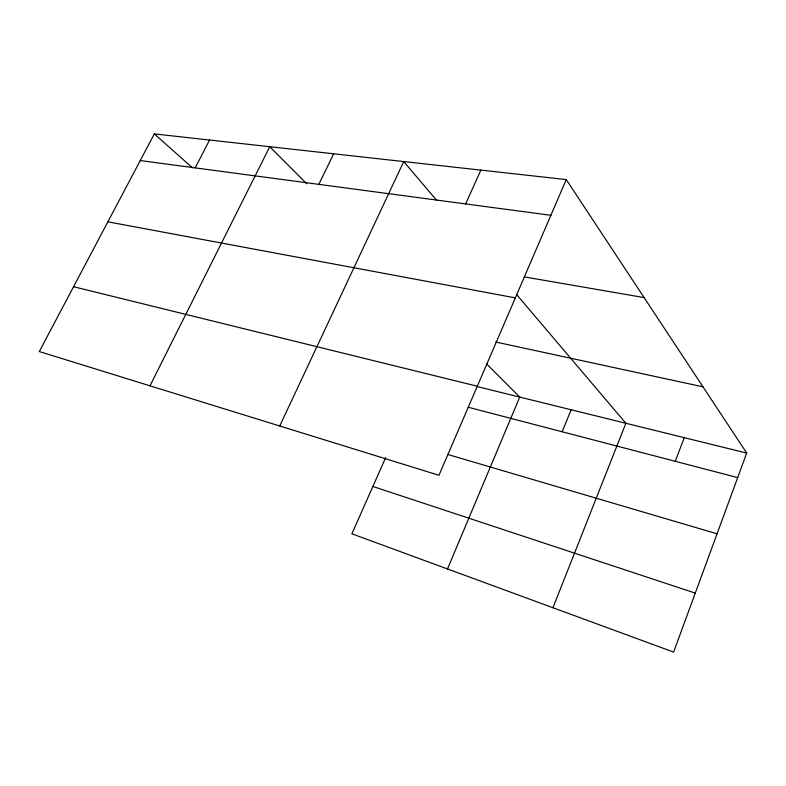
<?xml version="1.0" encoding="UTF-8"?>
<svg xmlns="http://www.w3.org/2000/svg" width="786" height="786" viewBox="0 0 786 786"><rect width="100%" height="100%" fill="white"/><g stroke="black" fill="none" stroke-linecap="round" stroke-linejoin="round"><path stroke-width="1.18" d="M566.254 179.581L438.961 475.294L39.3 351.548L154.341 133.905L566.254 179.581L746.7 453.07L673.612 652.095L351.892 533.802L385.7 457.55M675.243 461.294L684.262 437.674M552.941 607.725L625.872 423.271L516.441 294.347M562.157 431.769L571.137 409.761M447.489 568.956L519.733 397.087L486.534 363.83M465.636 203.928L480.875 170.12M279.728 425.992L403.719 161.562L436.682 200.391M318.821 184.366L333.667 153.791M149.998 385.828L269.765 146.707L306.805 183.806M195.193 167.88L209.557 140.026M140.252 160.56L550.878 215.295M524.282 276.878L644.117 297.599M107.869 221.819L515.331 297.884M495.828 342.038L702.998 386.84M73.56 286.723L477.299 386.221M477.053 386.555L746.7 453.07M468.151 407.227L737.69 477.603M447.647 454.436L717.058 533.802M372.888 486.465L695.276 593.106M154.341 133.905L192.383 167.791"/></g></svg>
